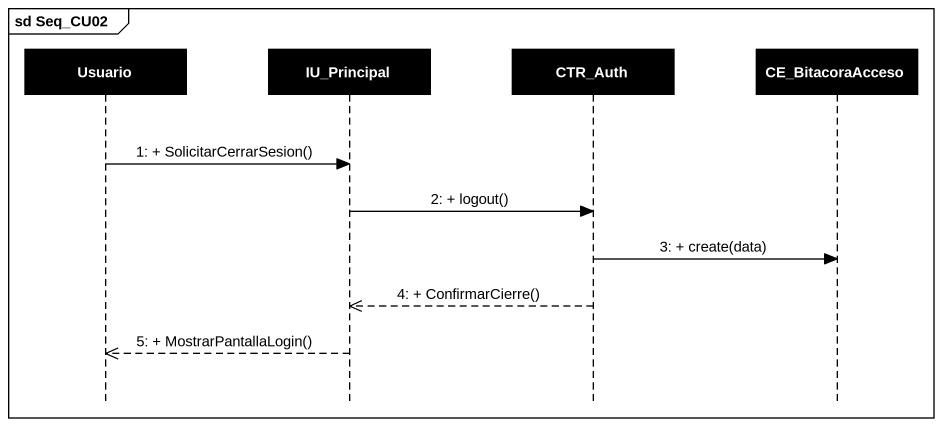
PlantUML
@startuml
mainframe sd Seq_CU02
hide footbox
participant Usuario #000000
participant IU_Principal #000000
participant CTR_Auth #000000
participant CE_BitacoraAcceso #000000

Usuario -> IU_Principal : 1: + SolicitarCerrarSesion()
IU_Principal -> CTR_Auth : 2: + logout()
CTR_Auth -> CE_BitacoraAcceso : 3: + create(data)
CTR_Auth -->> IU_Principal : 4: + ConfirmarCierre()
IU_Principal -->> Usuario : 5: + MostrarPantallaLogin()
@enduml
